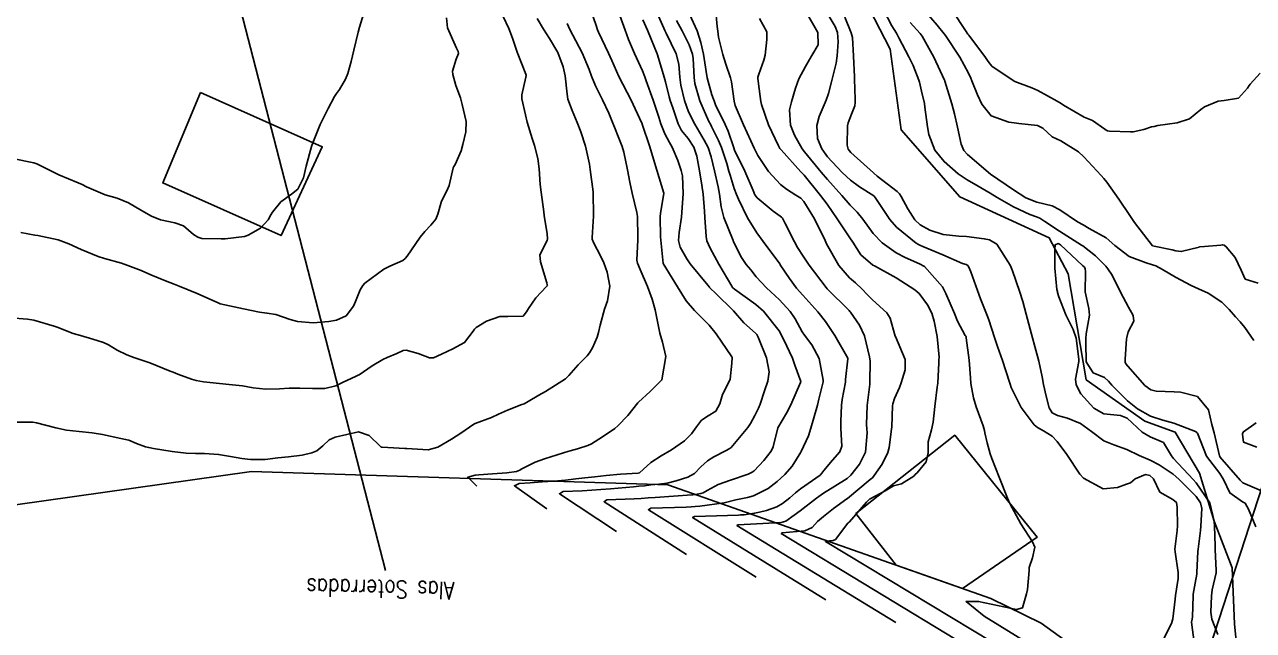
# Model space of a CAD drawing. Header units: metres. Extents: x 298520 to 308411, y 7433745 to 7450750.
# Drawn here: x 299648.9 to 299754.4, y 7449363.7 to 7449415.7 of the extents above; entities that cross this region are included whole.
import ezdxf

# ---------------------------------------------------------------- set-up
doc = ezdxf.new("R2010")
doc.units = ezdxf.units.M
doc.header["$LTSCALE"] = 10
doc.linetypes.add('CONTINUO', pattern=[0])
for name, color, linetype in [('Area', 45, 'Continuous'), ('Curvas de Nivel 1m', 11, 'Continuous'), ('Curvas de Nivel 5m', 15, 'Continuous'), ('Edificações', 30, 'Continuous'), ('Hidrografia', 140, 'Continuous'), ('TEXTO', 45, 'Continuous')]:
    doc.layers.add(name, color=color, linetype=linetype)
doc.styles.add('ROMANS', font='romans', dxfattribs={"height": 0.2})

msp = doc.modelspace()

# ---------------------------------------------------------------- linework, layer by layer
at = {"layer": 'Area'}
msp.add_polyline3d([(299772.32, 7449338.2, 708.18), (299736.19, 7449364.29, 699.89), (299731.87, 7449366.4, 705.19), (299704.11, 7449376.17, 716.1), (299668.35, 7449377.31, 710.51), (299620.1, 7449370.5, 709.6)], dxfattribs=at)
at = {"layer": 'Curvas de Nivel 1m', "flags": 128}
for points, elevation in [([(299677.98, 7449416.57), (299677.65, 7449415.48), (299677.51, 7449415.03), (299677.14, 7449413.49), (299676.93, 7449412.51), (299676.63, 7449411.5), (299676.43, 7449410.99), (299675.91, 7449410.12), (299675.65, 7449409.77), (299675.5, 7449409.51), (299674.94, 7449408.47), (299674.46, 7449407.52), (299674.27, 7449407.12), (299673.86, 7449406.11), (299673.64, 7449405.53), (299673.52, 7449405.21), (299673.05, 7449403.54), (299672.83, 7449402.53), (299672.33, 7449401.55), (299671.8, 7449401.14), (299670.88, 7449400.48), (299670.15, 7449399.58), (299670.02, 7449399.34), (299669.78, 7449398.93), (299669.14, 7449398.21), (299668.06, 7449397.6), (299667.85, 7449397.51), (299667.76, 7449397.49), (299666.09, 7449397.3), (299665.76, 7449397.29), (299664.08, 7449397.33), (299663.76, 7449397.42), (299663.38, 7449397.66), (299662.51, 7449398.41), (299661.77, 7449398.67), (299660.54, 7449398.93), (299659.78, 7449399.24), (299658.92, 7449399.71), (299657.79, 7449400.39), (299656.83, 7449400.77), (299655.8, 7449401.06), (299654.18, 7449401.77), (299653.81, 7449401.97), (299653.48, 7449402.1), (299651.82, 7449402.78), (299649.92, 7449403.73), (299649.83, 7449403.77), (299649.66, 7449403.82), (299647.84, 7449404.2)], 713), ([(299697.39, 7449417.26), (299697.98, 7449415.51), (299698.04, 7449415.32), (299698.07, 7449415.25), (299698.17, 7449415.05), (299699.02, 7449413.23), (299699.31, 7449412.6), (299699.92, 7449411.22), (299700.98, 7449409.21), (299701.87, 7449407.29), (299701.91, 7449407.2), (299701.92, 7449407.15), (299702.58, 7449405.19), (299702.89, 7449404.13), (299703.16, 7449403.19), (299703.77, 7449401.22), (299703.77, 7449401.18), (299703.48, 7449399.49), (299703.47, 7449399.18), (299703.49, 7449397.45), (299703.51, 7449397.18), (299703.73, 7449395.18), (299704.48, 7449393.92), (299704.94, 7449393.16), (299705.7, 7449391.98), (299706.41, 7449391.14), (299707.67, 7449389.89), (299708.27, 7449389.12), (299709.63, 7449387.15), (299709.65, 7449387.11), (299709.63, 7449386.62), (299709.48, 7449385.25), (299709.42, 7449385.11), (299708.81, 7449383.91), (299708.59, 7449383.12), (299708.23, 7449382.48), (299707.58, 7449382.09), (299707, 7449381.71), (299706.58, 7449381.14), (299706.15, 7449380.55), (299705.55, 7449379.94), (299704.43, 7449379.17), (299703.54, 7449378.67), (299702.65, 7449378.07), (299701.68, 7449377.2), (299701.58, 7449377.18), (299700.04, 7449377.09), (299698.83, 7449376.97), (299697.84, 7449376.86), (299696.98, 7449376.76), (299696.21, 7449376.68), (299695.34, 7449376.58), (299694.32, 7449376.48), (299693.32, 7449376.41), (299692.3, 7449376.34), (299691.35, 7449376.29), (299690.94, 7449376.09), (299693.72, 7449374.1)], 708), ([(299699.99, 7449416.48), (299700.44, 7449415.22), (299700.75, 7449414.42), (299701.27, 7449413.21), (299701.93, 7449411.72), (299702.13, 7449411.2), (299702.26, 7449410.86), (299702.85, 7449409.19), (299703.34, 7449407.73), (299703.53, 7449407.18), (299703.86, 7449406.32), (299704.25, 7449405.57), (299704.49, 7449405.17), (299704.98, 7449404.02), (299705.27, 7449403.16), (299705.37, 7449402.71), (299705.43, 7449401.16), (299705.42, 7449400.78), (299705.29, 7449399.16), (299705.08, 7449397.84), (299705.04, 7449397.16), (299705.17, 7449396.58), (299705.74, 7449395.56), (299706.05, 7449395.15), (299707.55, 7449393.3), (299707.69, 7449393.13), (299707.71, 7449393.1), (299708.29, 7449392.54), (299709.68, 7449391.18), (299709.75, 7449391.11), (299710.65, 7449390.07), (299711.66, 7449389.19), (299711.76, 7449389.08), (299711.89, 7449388.85), (299712.6, 7449387.07), (299712.83, 7449385.86), (299712.72, 7449385.07), (299712.43, 7449384.25), (299712.04, 7449383.08), (299711.91, 7449382.75), (299711.58, 7449382.12), (299711.21, 7449381.44), (299710.98, 7449381.09), (299709.55, 7449379.37), (299709.4, 7449379.25), (299709.13, 7449379.11), (299708.08, 7449378.58), (299707.53, 7449378.22), (299706.96, 7449377.7), (299706.42, 7449377.14), (299705.85, 7449376.82), (299704.83, 7449376.5), (299704.06, 7449376.32), (299703.34, 7449376.22), (299702.66, 7449376.16), (299702.11, 7449376.09), (299701.63, 7449376.04), (299701.17, 7449376), (299699.2, 7449375.83), (299698.37, 7449375.76), (299697.58, 7449375.7), (299696.75, 7449375.65), (299695.12, 7449375.58), (299694.8, 7449375.4), (299699.71, 7449372.15)], 707), ([(299705.99, 7449416.58), (299706.65, 7449415.14), (299706.96, 7449414.14), (299707.18, 7449413.14), (299707.41, 7449411.65), (299707.49, 7449411.13), (299707.91, 7449409.65), (299708.05, 7449409.28), (299708.1, 7449409.13), (299708.21, 7449408.81), (299709.03, 7449407.11), (299709.29, 7449406.53), (299709.78, 7449405.1), (299709.85, 7449404.91), (299710.72, 7449403.09), (299711.44, 7449401.45), (299711.6, 7449401.08), (299711.8, 7449400.81), (299713.18, 7449399.68), (299713.78, 7449399.23), (299713.88, 7449399.16), (299713.97, 7449399.06), (299714.16, 7449398.67), (299714.99, 7449397.04), (299715.27, 7449396.56), (299715.74, 7449395.81), (299716.27, 7449395.02), (299717.71, 7449393.11), (299717.8, 7449393.01), (299719.69, 7449391.13), (299719.76, 7449391.06), (299719.81, 7449390.99), (299720.58, 7449389.88), (299721.02, 7449388.97), (299721.45, 7449387.15), (299721.48, 7449386.96), (299721.49, 7449386.82), (299721.47, 7449384.96), (299721.46, 7449384.81), (299721.24, 7449382.97), (299721.18, 7449381.35), (299721.2, 7449380.97), (299721.23, 7449380.63), (299721.1, 7449378.97), (299720.57, 7449377.93), (299719.83, 7449376.99), (299719.51, 7449376.7), (299718.46, 7449376.04), (299717.5, 7449375.46), (299716.88, 7449375.02), (299715.48, 7449373.93), (299714.96, 7449373.56), (299714.24, 7449373.05), (299713.84, 7449372.93), (299710.17, 7449372.74), (299710.05, 7449372.67), (299723.7, 7449364.34)], 703), ([(299708.21, 7449417.13), (299708.36, 7449415.51), (299708.4, 7449415.12), (299708.47, 7449414.62), (299708.85, 7449413.12), (299709.11, 7449412.29), (299709.51, 7449411.11), (299709.59, 7449410.77), (299709.81, 7449409.1), (299709.9, 7449408.75), (299710.61, 7449407.09), (299711.24, 7449405.71), (299711.53, 7449405.08), (299711.84, 7449404.44), (299712.76, 7449403.07), (299713.81, 7449401.95), (299714.31, 7449401.55), (299715.11, 7449401.04), (299715.54, 7449400.77), (299715.8, 7449400.49), (299716.71, 7449399.02), (299717.63, 7449397.14), (299717.68, 7449397.01), (299717.75, 7449396.85), (299718.8, 7449395), (299719.72, 7449393.95), (299720.24, 7449393.5), (299720.81, 7449392.97), (299721.25, 7449392.51), (299721.69, 7449392.06), (299722.92, 7449390.95), (299723.22, 7449390.49), (299723.65, 7449388.94), (299723.66, 7449388.9), (299724.49, 7449386.93), (299724.51, 7449386.04), (299724.17, 7449384.93), (299724.02, 7449384.53), (299723.6, 7449383.59), (299723.43, 7449383.11), (299723.41, 7449382.94), (299723.35, 7449381.16), (299723.33, 7449380.94), (299723.12, 7449379.37), (299723.02, 7449378.95), (299722.53, 7449377.95), (299721.85, 7449376.96), (299721.69, 7449376.78), (299721.51, 7449376.63), (299719.54, 7449374.99), (299719.49, 7449374.96), (299718.36, 7449374.13), (299717.48, 7449373.45), (299716.97, 7449373.02), (299716.51, 7449372.51), (299715.89, 7449372.22), (299713.92, 7449372.03), (299713.86, 7449371.99), (299729.7, 7449362.38)], 702), ([(299755.5, 7449375.47), (299753.92, 7449376.17), (299753.51, 7449376.35), (299753.38, 7449376.45), (299753.27, 7449376.58), (299751.54, 7449378.58), (299751.52, 7449378.61), (299751.51, 7449378.65), (299751.03, 7449380.62), (299750.85, 7449381.34), (299750.55, 7449382.62), (299749.6, 7449383.75), (299748.14, 7449384.11), (299747.61, 7449384.15), (299746.07, 7449384.21), (299745.61, 7449384.32), (299745.09, 7449384.69), (299743.63, 7449386.35), (299743.47, 7449386.55), (299743.4, 7449386.7), (299743.39, 7449386.95), (299743.52, 7449388.7), (299743.53, 7449388.83), (299743.67, 7449389.3), (299744.15, 7449390.23), (299744.08, 7449390.7), (299743.69, 7449391.42), (299742.99, 7449392.71), (299742.28, 7449394.16), (299741.92, 7449394.72), (299741.74, 7449394.94), (299740.85, 7449395.84), (299739.75, 7449396.68), (299739.65, 7449396.75), (299737.77, 7449397.95), (299736.49, 7449398.79), (299736.06, 7449399.07), (299735.79, 7449399.18), (299735.2, 7449399.39), (299733.8, 7449400.05), (299732.41, 7449400.83), (299731.81, 7449401.2), (299730.76, 7449401.8), (299729.82, 7449402.35), (299729.06, 7449402.88), (299727.84, 7449403.93), (299727.06, 7449404.9), (299726.53, 7449406.24), (299726.41, 7449406.9), (299726.2, 7449408.61), (299726.15, 7449408.91), (299725.91, 7449409.96), (299725.74, 7449410.73), (299725.69, 7449410.91), (299725.19, 7449412.17), (299724.83, 7449412.93), (299723.97, 7449414.56), (299723.75, 7449414.94), (299723.36, 7449415.57), (299722.63, 7449416.95)], 698), ([(299754.99, 7449411.52), (299754.13, 7449410.58), (299754.04, 7449410.46), (299753.92, 7449410.22), (299753.13, 7449409.37), (299751.9, 7449409.17), (299751.39, 7449409.12), (299750.2, 7449408.63), (299749.89, 7449408.39), (299748.93, 7449407.59), (299747.88, 7449407.26), (299746.21, 7449407.01), (299745.88, 7449406.95), (299745.66, 7449406.9), (299745, 7449406.69), (299744.09, 7449406.48), (299743.87, 7449406.49), (299742.06, 7449406.53), (299741.87, 7449406.57), (299741.77, 7449406.62), (299741.65, 7449406.72), (299740.58, 7449407.44), (299739.88, 7449407.75), (299738.1, 7449408.77), (299737.9, 7449408.91), (299737.57, 7449409.1), (299735.91, 7449410.04), (299735.39, 7449410.27), (299733.92, 7449410.8), (299733.87, 7449410.82), (299731.94, 7449412.13), (299731.62, 7449412.52), (299731.4, 7449412.85), (299729.97, 7449414.77), (299729.89, 7449414.87), (299729.68, 7449415.17), (299728.58, 7449416.88)], 701), ([(299689.98, 7449416.38), (299690.45, 7449415.34), (299690.78, 7449414.51), (299691.19, 7449413.33), (299691.92, 7449411.43), (299691.95, 7449411.35), (299691.95, 7449411.32), (299691.92, 7449411.17), (299691.57, 7449409.66), (299691.59, 7449409.32), (299691.88, 7449407.94), (299692.04, 7449407.32), (299692.46, 7449405.91), (299692.67, 7449405.31), (299692.96, 7449404.19), (299693.07, 7449403.31), (299693.16, 7449401.96), (299693.23, 7449401.31), (299693.48, 7449399.61), (299693.51, 7449399.3), (299693.76, 7449397.72), (299693.77, 7449397.3), (299693.75, 7449397.15), (299693.12, 7449395.93), (299693.17, 7449395.31), (299693.72, 7449393.51), (299693.76, 7449393.35), (299693.77, 7449393.3), (299693.75, 7449393.26), (299693.71, 7449393.21), (299692.77, 7449392.23), (299692.15, 7449391.32), (299691.98, 7449391.02), (299691.68, 7449390.65), (299690.39, 7449390.61), (299689.68, 7449390.63), (299688.53, 7449390.21), (299687.67, 7449389.67), (299687.51, 7449389.52), (299687.41, 7449389.37), (299686.66, 7449388.38), (299685.65, 7449387.84), (299684.67, 7449387.4), (299683.99, 7449387.06), (299683.64, 7449387.08), (299682.67, 7449387.43), (299681.65, 7449387.72), (299681.4, 7449387.69), (299680.85, 7449387.45), (299680, 7449387.09), (299679.63, 7449386.93), (299678.72, 7449386.38), (299677.61, 7449385.62), (299677.53, 7449385.57), (299677.34, 7449385.49), (299676.17, 7449384.94), (299675.6, 7449384.66), (299674.67, 7449384.45), (299673.6, 7449384.43), (299672.51, 7449384.46), (299671.6, 7449384.46), (299670.76, 7449384.41), (299669.6, 7449384.38), (299668.51, 7449384.5), (299667.6, 7449384.66), (299666.43, 7449384.79), (299665.61, 7449384.88), (299664.23, 7449385.02), (299663.61, 7449385.13), (299663.2, 7449385.25), (299662.02, 7449385.67), (299661.62, 7449385.83), (299661.36, 7449385.94), (299659.63, 7449386.64), (299658.26, 7449387.09), (299657.64, 7449387.32), (299656.83, 7449387.73), (299656.09, 7449388.18), (299655.65, 7449388.39), (299654.74, 7449388.67), (299653.66, 7449388.98), (299653.05, 7449389.17), (299651.66, 7449389.71), (299651.41, 7449389.8), (299649.67, 7449390.3), (299649.11, 7449390.39), (299647.67, 7449390.52)], 711), ([(299685.12, 7449416.26), (299685.2, 7449415.4), (299685.96, 7449413.67), (299686.1, 7449413.39), (299686.14, 7449413.2), (299685.94, 7449412.71), (299685.63, 7449411.69), (299685.65, 7449411.39), (299685.91, 7449410.46), (299686.3, 7449409.39), (299686.46, 7449408.82), (299686.79, 7449407.38), (299686.77, 7449406.47), (299686.52, 7449405.38), (299686.37, 7449404.86), (299685.84, 7449403.68), (299685.73, 7449403.5), (299685.68, 7449403.39), (299685.35, 7449401.86), (299685.14, 7449401.4), (299684.67, 7449400.53), (299684.37, 7449399.4), (299684.2, 7449398.98), (299683.77, 7449398.46), (299683.25, 7449397.92), (299682.85, 7449397.42), (299681.74, 7449395.81), (299681.57, 7449395.61), (299681.36, 7449395.44), (299680.24, 7449394.94), (299679.73, 7449394.69), (299678.08, 7449393.48), (299677.91, 7449393.29), (299677.7, 7449392.91), (299677.28, 7449391.9), (299677.11, 7449391.5), (299676.5, 7449390.68), (299675.67, 7449390.31), (299675, 7449390.19), (299673.67, 7449390.08), (299672.3, 7449390.18), (299671.67, 7449390.36), (299670.46, 7449390.78), (299669.68, 7449390.91), (299669.06, 7449390.98), (299667.68, 7449391.27), (299666.06, 7449391.63), (299665.68, 7449391.72), (299665.55, 7449391.77), (299663.7, 7449392.6), (299662.15, 7449393.23), (299661.71, 7449393.4), (299660.98, 7449393.69), (299659.72, 7449394.2), (299658.87, 7449394.56), (299657.73, 7449395.01), (299657.19, 7449395.19), (299655.73, 7449395.59), (299655.2, 7449395.76), (299653.74, 7449396.38), (299652.67, 7449396.86), (299651.75, 7449397.2), (299650.01, 7449397.57), (299649.76, 7449397.61), (299648.56, 7449397.83)], 712), ([(299695.47, 7449415.78), (299695.69, 7449415.27), (299695.97, 7449414.77), (299696.75, 7449413.26), (299697.35, 7449411.83), (299697.56, 7449411.25), (299697.91, 7449410.43), (299698.3, 7449409.64), (299698.5, 7449409.24), (299699.05, 7449408.07), (299699.4, 7449407.23), (299699.53, 7449406.89), (299699.86, 7449406.07), (299700.19, 7449405.22), (299700.33, 7449404.73), (299700.65, 7449403.21), (299700.85, 7449402.17), (299701.05, 7449401.21), (299701.45, 7449399.54), (299701.5, 7449399.2), (299701.54, 7449397.41), (299701.54, 7449397.2), (299701.47, 7449395.47), (299701.51, 7449395.2), (299701.73, 7449394.65), (299702.37, 7449393.19), (299702.78, 7449392.11), (299703.03, 7449391.19), (299703.37, 7449389.48), (299703.43, 7449389.18), (299703.65, 7449388.42), (299703.94, 7449387.18), (299703.61, 7449385.18), (299702.6, 7449384.19), (299701.59, 7449383.27), (299701.53, 7449383.2), (299700.67, 7449382.12), (299699.83, 7449381.23), (299699.56, 7449381), (299698.51, 7449380.28), (299697.55, 7449379.68), (299697.25, 7449379.55), (299696.36, 7449379.26), (299695.72, 7449379.09), (299695.54, 7449379.04), (299695.17, 7449378.91), (299693.53, 7449378.39), (299692.73, 7449378.11), (299691.52, 7449377.5), (299691.42, 7449377.43), (299691.12, 7449377.32), (299690.28, 7449377.2), (299689.07, 7449377.11), (299687.88, 7449377.03), (299687.57, 7449377), (299686.94, 7449376.81), (299687.72, 7449376.05)], 709), ([(299701.98, 7449416.09), (299702.37, 7449415.2), (299702.7, 7449414.45), (299703.19, 7449413.19), (299703.74, 7449411.36), (299703.8, 7449411.18), (299703.92, 7449410.77), (299704.22, 7449409.49), (299704.31, 7449409.17), (299704.54, 7449408.53), (299705.01, 7449407.16), (299705.3, 7449406.6), (299705.86, 7449405.92), (299706.35, 7449405.15), (299706.61, 7449404.38), (299706.85, 7449403.14), (299707.05, 7449401.89), (299707.14, 7449401.14), (299707.26, 7449399.66), (299707.3, 7449399.13), (299707.4, 7449397.49), (299707.46, 7449397.13), (299707.75, 7449396.49), (299708.5, 7449395.12), (299709.61, 7449393.22), (299709.68, 7449393.11), (299709.71, 7449393.07), (299709.84, 7449392.98), (299711.69, 7449391.64), (299712.33, 7449391.07), (299713.67, 7449389.38), (299713.79, 7449389.18), (299713.86, 7449389.06), (299714.09, 7449388.62), (299714.83, 7449387.04), (299715.04, 7449386.45), (299715.53, 7449385.03), (299715.52, 7449384.94), (299714.68, 7449383.04), (299714.32, 7449382.31), (299713.56, 7449381.06), (299713.17, 7449379.44), (299713, 7449379.07), (299712.36, 7449378.25), (299711.52, 7449377.36), (299711.36, 7449377.24), (299711.03, 7449377.09), (299709.51, 7449376.58), (299708.43, 7449376.19), (299707.5, 7449375.68), (299707.14, 7449375.49), (299706.95, 7449375.41), (299706.79, 7449375.38), (299706.64, 7449375.35), (299706.49, 7449375.34), (299706.38, 7449375.33), (299706.28, 7449375.32), (299706.18, 7449375.31), (299703.04, 7449375.08), (299702.42, 7449375.04), (299701.84, 7449374.99), (299701.22, 7449374.96), (299698.88, 7449374.87), (299698.64, 7449374.71), (299705.71, 7449370.19)], 706), ([(299704.87, 7449416.05), (299705.35, 7449415.16), (299705.96, 7449413.96), (299706.24, 7449413.15), (299706.3, 7449412.79), (299706.37, 7449411.15), (299706.44, 7449410.62), (299706.86, 7449409.14), (299707.64, 7449407.37), (299707.77, 7449407.13), (299707.87, 7449406.94), (299708.48, 7449405.74), (299708.73, 7449405.12), (299709.19, 7449403.75), (299709.37, 7449403.11), (299709.46, 7449402.75), (299709.81, 7449401.6), (299710.01, 7449401.1), (299710.2, 7449400.69), (299710.95, 7449399.09), (299711.76, 7449397.8), (299712.3, 7449397.07), (299713.73, 7449395.13), (299713.76, 7449395.09), (299713.78, 7449395.06), (299714.56, 7449393.89), (299715.18, 7449393.04), (299715.7, 7449392.44), (299717.01, 7449391.02), (299717.67, 7449390.18), (299718.45, 7449389), (299719.58, 7449387.04), (299719.59, 7449386.99), (299719.39, 7449385.21), (299719.37, 7449384.99), (299719.09, 7449383.5), (299719.03, 7449383), (299718.98, 7449381.59), (299718.97, 7449381), (299719.06, 7449379.48), (299718.9, 7449379), (299718.25, 7449378.29), (299717.52, 7449377.4), (299717.36, 7449377.17), (299717.19, 7449377.01), (299715.5, 7449375.81), (299715.07, 7449375.47), (299714.59, 7449375.05), (299713.97, 7449374.57), (299713.49, 7449374.29), (299712.58, 7449373.97), (299712, 7449373.82), (299711.57, 7449373.72), (299710.67, 7449373.6), (299710.51, 7449373.59), (299710.36, 7449373.58), (299710.19, 7449373.57), (299706.42, 7449373.45), (299706.25, 7449373.35), (299717.7, 7449366.29)], 704), ([(299711.98, 7449416.22), (299712.62, 7449415.07), (299712.61, 7449414.42), (299712.47, 7449413.07), (299712.37, 7449412.64), (299711.93, 7449411.43), (299711.85, 7449411.16), (299711.85, 7449411.08), (299711.92, 7449410.6), (299712.11, 7449409.08), (299712.16, 7449408.82), (299712.76, 7449407.07), (299713.63, 7449405.29), (299713.75, 7449405.06), (299713.85, 7449404.92), (299715.54, 7449403.03), (299715.69, 7449402.9), (299715.82, 7449402.77), (299717.24, 7449401.02), (299717.8, 7449400.26), (299718.67, 7449399), (299719.76, 7449397.39), (299720, 7449396.99), (299720.7, 7449395.93), (299721.73, 7449395.04), (299721.88, 7449394.96), (299723.72, 7449393.94), (299725.32, 7449392.92), (299725.54, 7449392.75), (299725.7, 7449392.59), (299726.41, 7449391.63), (299726.78, 7449390.9), (299726.99, 7449390.21), (299727.26, 7449388.9), (299727.41, 7449387.12), (299727.4, 7449386.89), (299727.39, 7449386.65), (299727.3, 7449384.89), (299727.25, 7449384.54), (299727.04, 7449382.9), (299726.92, 7449381.55), (299726.77, 7449380.9), (299726.49, 7449379.85), (299726.49, 7449378.91), (299726.31, 7449378.13), (299725.52, 7449377.21), (299725.37, 7449377.06), (299725.24, 7449376.92), (299724.18, 7449376.26), (299723.5, 7449376.08), (299722.79, 7449375.66), (299721.49, 7449374.97), (299721.47, 7449374.96), (299721.19, 7449374.67), (299719.71, 7449372.99), (299719.59, 7449372.87), (299719.47, 7449372.74), (299718.71, 7449371.74), (299718.51, 7449371.47), (299718.31, 7449371.38), (299717.68, 7449371.32), (299717.65, 7449371.31), (299735.7, 7449360.43)], 701), ([(299717.99, 7449416.38), (299718.49, 7449415.52), (299718.69, 7449415), (299718.75, 7449414.21), (299718.67, 7449413), (299718.58, 7449412.37), (299718.23, 7449411.01), (299718.17, 7449410.76), (299717.91, 7449409.77), (299717.72, 7449409.19), (299717.64, 7449409.01), (299717.11, 7449407.79), (299716.92, 7449407.02), (299716.98, 7449405.9), (299717.34, 7449405.02), (299717.84, 7449404.33), (299719.1, 7449403), (299719.82, 7449402.32), (299720.58, 7449401.75), (299721.8, 7449400.99), (299721.84, 7449400.96), (299721.92, 7449400.84), (299723.2, 7449398.95), (299723.77, 7449398.3), (299725.46, 7449396.91), (299725.64, 7449396.8), (299725.75, 7449396.75), (299726.02, 7449396.64), (299727.74, 7449395.91), (299729.43, 7449395.18), (299729.74, 7449395.08), (299729.88, 7449395.01), (299729.98, 7449394.87), (299730.14, 7449394.45), (299730.72, 7449392.85), (299730.98, 7449392.14), (299731.5, 7449390.84), (299731.55, 7449390.71), (299731.68, 7449390.34), (299732.17, 7449388.83), (299732.44, 7449388.05), (299732.86, 7449386.83), (299733.46, 7449384.97), (299733.51, 7449384.82), (299733.61, 7449384.51), (299734.46, 7449382.81), (299735.57, 7449381.33), (299735.86, 7449381.09), (299736.39, 7449380.79), (299737.12, 7449380.34), (299737.55, 7449379.89), (299738.4, 7449378.76), (299739.52, 7449377.09), (299739.81, 7449376.75), (299741.5, 7449375.81), (299742.73, 7449375.94), (299743.51, 7449376.21), (299743.85, 7449376.35), (299744.25, 7449376.69), (299745.15, 7449377.05), (299745.52, 7449376.97), (299745.84, 7449376.68), (299746.38, 7449375.55), (299747.5, 7449374.9), (299747.8, 7449374.65), (299747.88, 7449374.25), (299747.89, 7449372.65), (299747.86, 7449372.25), (299747.67, 7449370.65), (299747.69, 7449370.4), (299747.96, 7449368.64), (299747.95, 7449368.11), (299747.72, 7449366.65), (299747.69, 7449366.35), (299747.5, 7449364.65), (299747.37, 7449364.27), (299746.59, 7449362.67)], 699), ([(299719.31, 7449416.32), (299719.87, 7449414.98), (299719.97, 7449414.57), (299720.08, 7449412.99), (299720.15, 7449411.21), (299720.16, 7449410.99), (299720.21, 7449409.29), (299720.22, 7449408.99), (299720.18, 7449408.71), (299719.89, 7449408.01), (299719.61, 7449407.26), (299719.55, 7449406.99), (299719.53, 7449405.32), (299719.61, 7449404.99), (299719.85, 7449404.69), (299721.77, 7449402.96), (299721.8, 7449402.94), (299721.82, 7449402.92), (299722.11, 7449402.67), (299723.81, 7449401.36), (299724.02, 7449401.16), (299724.15, 7449400.93), (299724.73, 7449399.86), (299725.32, 7449398.92), (299725.78, 7449398.5), (299726.63, 7449398.04), (299727.76, 7449397.65), (299729.12, 7449397.52), (299729.76, 7449397.49), (299731.3, 7449397.3), (299731.76, 7449397.2), (299732.39, 7449396.83), (299733.52, 7449395.04), (299733.62, 7449394.82), (299733.73, 7449394.53), (299734.32, 7449392.81), (299734.6, 7449391.91), (299734.91, 7449390.81), (299735.36, 7449389.1), (299735.45, 7449388.8), (299735.65, 7449388.04), (299735.99, 7449386.79), (299736.27, 7449385.44), (299736.38, 7449384.79), (299736.6, 7449383.78), (299736.86, 7449382.78), (299737.14, 7449382.34), (299737.58, 7449382.12), (299738.44, 7449381.9), (299739.57, 7449381.43), (299740.51, 7449380.74), (299741.56, 7449379.95), (299742.44, 7449379.6), (299743.55, 7449379.2), (299744.6, 7449378.69), (299745.54, 7449378.28), (299746.33, 7449377.87), (299747.52, 7449377.08), (299748.02, 7449376.64), (299749.5, 7449375.16), (299749.88, 7449374.63), (299749.99, 7449374.12), (299749.89, 7449372.63), (299749.86, 7449372.24), (299749.66, 7449370.63), (299749.64, 7449370.43), (299749.56, 7449368.63), (299749.55, 7449368.5), (299749.41, 7449367.72), (299749.25, 7449366.78), (299749.24, 7449366.63), (299749.17, 7449364.83), (299749.14, 7449364.63), (299749.1, 7449364.37), (299749.33, 7449362.63)], 698), ([(299754.45, 7449388.57), (299753.67, 7449389.69), (299753.27, 7449390.17), (299752.89, 7449390.59), (299752.32, 7449391.23), (299751.7, 7449391.85), (299750.52, 7449392.62), (299749.71, 7449392.99), (299749.06, 7449393.29), (299747.72, 7449393.99), (299746.62, 7449394.67), (299746.02, 7449394.96), (299745.74, 7449395.07), (299745.2, 7449395.23), (299743.74, 7449395.77), (299742.5, 7449396.71), (299741.76, 7449397.38), (299740.32, 7449398.19), (299739.78, 7449398.48), (299739.31, 7449398.75), (299737.79, 7449399.79), (299737.14, 7449400.12), (299735.8, 7449400.45), (299734.86, 7449400.81), (299733.81, 7449401.51), (299731.82, 7449402.84), (299729.85, 7449404.52), (299729.54, 7449404.87), (299729.32, 7449405.41), (299729, 7449406.88), (299728.74, 7449408.03), (299728.51, 7449408.88), (299727.92, 7449410.82), (299727.9, 7449410.89), (299727.89, 7449410.93), (299726.98, 7449412.9), (299725.97, 7449414.68), (299725.8, 7449414.91), (299724.93, 7449415.88)], 699), ([(299754.63, 7449372.57), (299753.98, 7449374.08), (299753.71, 7449374.58), (299753.49, 7449374.72), (299752.38, 7449375.47), (299751.85, 7449376.61), (299751.52, 7449377.13), (299750.39, 7449378.62), (299749.6, 7449380.59), (299749.59, 7449380.63), (299749.56, 7449380.67), (299749.45, 7449380.75), (299747.57, 7449381.47), (299746.63, 7449381.72), (299745.58, 7449382.05), (299744.46, 7449382.69), (299743.59, 7449383.38), (299742.25, 7449384.72), (299741.97, 7449385.08), (299741.62, 7449385.39), (299740.66, 7449385.77), (299740.06, 7449386.74), (299740.03, 7449388.37), (299740.01, 7449388.74), (299740.04, 7449389.12), (299740.33, 7449390.74), (299740.27, 7449391.32), (299739.95, 7449392.75), (299740, 7449394.47), (299739.96, 7449394.75), (299739.87, 7449394.88), (299739.74, 7449395.01), (299737.84, 7449396.77), (299737.75, 7449396.84), (299737.65, 7449396.88), (299737.38, 7449396.78), (299737.35, 7449396.38), (299737.37, 7449394.78), (299737.54, 7449392.94), (299737.58, 7449392.77), (299737.6, 7449392.67), (299737.7, 7449392.31), (299738.29, 7449390.76), (299738.93, 7449389.5), (299739.2, 7449388.75), (299739.42, 7449386.97), (299739.41, 7449386.75), (299739.12, 7449385.25), (299739.18, 7449384.75), (299739.6, 7449383.97), (299740.71, 7449382.74), (299741.58, 7449382.27), (299742.99, 7449382.12), (299743.57, 7449381.89), (299744.85, 7449380.69), (299745.56, 7449380.28), (299746.69, 7449379.8), (299747.39, 7449378.65), (299747.54, 7449378.44), (299749.25, 7449376.63), (299749.51, 7449376.35), (299750.68, 7449374.62), (299751.05, 7449373.04), (299751.07, 7449372.61), (299751.13, 7449370.93), (299751.14, 7449370.61), (299751.22, 7449368.82), (299751.21, 7449368.61), (299750.88, 7449367.14), (299750.81, 7449366.62), (299750.76, 7449365.23), (299750.85, 7449364.62), (299751.36, 7449363.32)], 697), ([(299754.71, 7449379.41), (299753.56, 7449379.84), (299753.48, 7449380.5), (299753.48, 7449380.58), (299753.56, 7449380.73), (299754.65, 7449381.5)], 699)]:
    msp.add_lwpolyline(points, dxfattribs=dict(at, elevation=elevation))
at = {"layer": 'Curvas de Nivel 5m', "flags": 128}
for points, elevation in [([(299702.96, 7449417.19), (299703.77, 7449415.39), (299703.86, 7449415.18), (299703.97, 7449414.96), (299704.84, 7449413.17), (299705.05, 7449412.28), (299705.15, 7449411.16), (299705.23, 7449410.48), (299705.54, 7449409.16), (299705.89, 7449408.2), (299706.43, 7449407.14), (299707.25, 7449405.75), (299707.57, 7449405.13), (299707.84, 7449404.33), (299708.13, 7449403.13), (299708.44, 7449401.75), (299708.56, 7449401.12), (299708.71, 7449400.03), (299708.93, 7449399.11), (299709.72, 7449397.14), (299709.73, 7449397.11), (299709.75, 7449397.06), (299710.4, 7449395.76), (299710.86, 7449395.09), (299711.26, 7449394.62), (299711.72, 7449394.04), (299712.6, 7449393.07), (299713.7, 7449392.05), (299714.63, 7449391.05), (299715.05, 7449390.41), (299715.67, 7449389.31), (299715.85, 7449389.03), (299716.48, 7449388.2), (299717.11, 7449387.02), (299717.46, 7449385.16), (299717.45, 7449385.01), (299717.1, 7449383.51), (299716.97, 7449383.02), (299716.67, 7449381.93), (299716.41, 7449381.02), (299716.2, 7449380.38), (299715.57, 7449379.03), (299715.56, 7449379.01), (299715.54, 7449378.98), (299714.81, 7449377.77), (299714.18, 7449377.05), (299713.82, 7449376.75), (299713.51, 7449376.46), (299712.73, 7449375.84), (299711.49, 7449375.21), (299710.97, 7449375.09), (299709.96, 7449374.87), (299708.97, 7449374.62), (299706.87, 7449374.34), (299706.47, 7449374.31), (299706.11, 7449374.28), (299705.7, 7449374.26), (299702.66, 7449374.16), (299702.45, 7449374.03), (299711.71, 7449368.24)], 705), ([(299715.99, 7449416.76), (299717.01, 7449415.02), (299717.02, 7449413.95), (299716.5, 7449413.02), (299716.28, 7449412.69), (299715.93, 7449412.09), (299715.38, 7449411.04), (299715.09, 7449410.22), (299714.74, 7449409.05), (299714.58, 7449408.36), (299714.65, 7449407.05), (299715.01, 7449406.19), (299715.66, 7449405.03), (299715.85, 7449404.76), (299717.28, 7449403.02), (299717.82, 7449402.39), (299719.06, 7449401), (299719.79, 7449400.18), (299720.38, 7449399.57), (299720.87, 7449398.97), (299721.76, 7449397.74), (299722.54, 7449396.95), (299723.74, 7449396.1), (299724.5, 7449395.69), (299725.74, 7449395.15), (299726.16, 7449394.91), (299727.71, 7449393.16), (299727.86, 7449392.89), (299727.99, 7449392.6), (299728.73, 7449390.88), (299729.01, 7449390.21), (299729.66, 7449389), (299729.71, 7449388.92), (299729.73, 7449388.87), (299729.75, 7449388.78), (299730.01, 7449386.86), (299730.11, 7449385.36), (299730.15, 7449384.86), (299730.37, 7449383.63), (299730.61, 7449382.85), (299731.2, 7449381.22), (299731.31, 7449380.84), (299731.36, 7449380.64), (299731.55, 7449379.76), (299731.79, 7449378.84), (299731.94, 7449378.43), (299732.59, 7449376.83), (299733.3, 7449375.01), (299733.37, 7449374.82), (299733.49, 7449374.55), (299734.43, 7449372.81), (299735.45, 7449371.27), (299735.64, 7449370.8), (299735.43, 7449369.91), (299735.16, 7449369.06), (299735.14, 7449368.8), (299735.02, 7449367.18), (299734.92, 7449366.8), (299734.59, 7449365.6), (299734.07, 7449365.47), (299733.51, 7449365.57), (299730.81, 7449366.15), (299729.74, 7449366.16), (299731.3, 7449364.88), (299741.69, 7449358.48)], 700), ([(299754.82, 7449393.47), (299753.72, 7449393.84), (299753.36, 7449394.59), (299752.85, 7449395.7), (299752.08, 7449396.61), (299751.9, 7449396.75), (299751.76, 7449396.78), (299751.61, 7449396.76), (299750.22, 7449396.63), (299749.79, 7449396.59), (299749.75, 7449396.58), (299748.21, 7449396.19), (299747.75, 7449396.25), (299747.44, 7449396.34), (299745.75, 7449396.68), (299744.21, 7449398.7), (299743.79, 7449399.3), (299742.86, 7449400.71), (299741.82, 7449402.17), (299741.57, 7449402.47), (299741.33, 7449402.73), (299739.85, 7449404.33), (299739.38, 7449404.75), (299737.86, 7449405.7), (299737.14, 7449406.06), (299736.32, 7449406.79), (299735.88, 7449407.01), (299734.27, 7449407.2), (299733.88, 7449407.25), (299733.41, 7449407.3), (299731.89, 7449407.86), (299731.1, 7449408.85), (299730.72, 7449409.67), (299730.24, 7449410.87), (299730.14, 7449411.08), (299729.93, 7449411.51), (299729.19, 7449412.88), (299727.97, 7449414.74), (299727.86, 7449414.89), (299727.24, 7449415.64), (299726.17, 7449416.91)], 700), ([(299692.89, 7449416.22), (299693.43, 7449415.3), (299693.96, 7449414.5), (299694.68, 7449413.28), (299695.13, 7449412.07), (299695.29, 7449411.28), (299695.46, 7449409.72), (299695.54, 7449409.27), (299695.89, 7449408.31), (299696.33, 7449407.27), (299696.66, 7449406.47), (299697.06, 7449405.26), (299697.38, 7449403.71), (299697.44, 7449403.25), (299697.71, 7449401.34), (299697.72, 7449401.25), (299697.74, 7449399.29), (299697.74, 7449399.25), (299697.61, 7449397.4), (299697.62, 7449397.25), (299697.75, 7449396.92), (299698.34, 7449395.84), (299698.61, 7449395.24), (299698.91, 7449394.42), (299699.13, 7449393.23), (299698.94, 7449391.98), (299698.68, 7449391.24), (299698.32, 7449389.89), (299698.16, 7449389.24), (299698.04, 7449388.86), (299697.64, 7449387.93), (299697.4, 7449387.49), (299697.19, 7449387.25), (299696.41, 7449386.48), (299695.62, 7449385.55), (299695.32, 7449385.27), (299693.6, 7449384.18), (299693.04, 7449383.86), (299692.11, 7449383.31), (299691.78, 7449383.13), (299691.59, 7449383.05), (299690.34, 7449382.58), (299689.58, 7449382.22), (299688.98, 7449381.94), (299687.56, 7449381.43), (299687.52, 7449381.41), (299687.45, 7449381.37), (299686.33, 7449380.61), (299685.55, 7449380.1), (299684.37, 7449379.41), (299683.54, 7449379.18), (299681.7, 7449379.28), (299681.54, 7449379.3), (299679.59, 7449379.41), (299679.54, 7449379.41), (299679.49, 7449379.41), (299679.44, 7449379.46), (299678.47, 7449380.39), (299677.56, 7449380.71), (299676.56, 7449380.49), (299675.55, 7449380.26), (299675.03, 7449380.03), (299674.49, 7449379.52), (299673.97, 7449379.09), (299673.54, 7449378.91), (299672.71, 7449378.72), (299671.53, 7449378.58), (299670.63, 7449378.47), (299669.53, 7449378.33), (299668.28, 7449378.34), (299667.53, 7449378.42), (299666.55, 7449378.61), (299665.53, 7449378.78), (299664.33, 7449378.85), (299663.54, 7449378.86), (299662.76, 7449378.89), (299661.54, 7449379.04), (299659.94, 7449379.29), (299659.54, 7449379.36), (299659.26, 7449379.43), (299658.49, 7449379.72), (299657.81, 7449379.99), (299657.55, 7449380.06), (299657.14, 7449380.14), (299655.55, 7449380.49), (299654.68, 7449380.63), (299653.56, 7449380.74), (299652.48, 7449380.87), (299651.56, 7449381.05), (299649.89, 7449381.49), (299649.57, 7449381.54), (299647.86, 7449381.55)], 710)]:
    msp.add_lwpolyline(points, dxfattribs=dict(at, elevation=elevation))
at = {"layer": 'Edificações'}
msp.add_lwpolyline([(299663.99, 7449409.86), (299660.73, 7449402.09), (299670.9, 7449397.57), (299674.43, 7449405.2)], close=True, dxfattribs=at)
at = {"layer": 'Edificações', "elevation": 708.39}
msp.add_lwpolyline([(299723.72, 7449369.27), (299720.28, 7449373.7), (299728.76, 7449380.42), (299735.84, 7449371.66), (299729.43, 7449367.26), (299726.01, 7449368.46)], close=True, dxfattribs=at)
at = {"layer": 'Hidrografia', "elevation": 696.09}
msp.add_lwpolyline([(299752.97, 7449362.5), (299752.8, 7449364.19), (299752.6, 7449369.05), (299751.05, 7449373.04), (299749.78, 7449377.17), (299747.7, 7449380.7), (299745.1, 7449381.64), (299740.05, 7449385.19), (299738.51, 7449394.29), (299736.88, 7449397.38), (299729.19, 7449400.91), (299724.16, 7449406.64), (299723.22, 7449413.58), (299719.18, 7449421.41)], dxfattribs=at)
at = {"layer": 'TEXTO', "linetype": 'CONTINUO'}
for points in [[(299633.06, 7449549.91, 0), (299679.87, 7449368.82, 0)], [(299746.94, 7449350.74, 0), (299808.38, 7449539.76, 0)]]:
    msp.add_polyline3d(points, dxfattribs=at)

# ---------------------------------------------------------------- texts
at = {"layer": 'TEXTO', "style": 'ROMANS', "width": 0.8}
msp.add_text('Alas Soterradas', height=1.5, rotation=178.7044, dxfattribs=at).set_placement((299685.8, 7449367.82))

doc.saveas('drawing.dxf')
